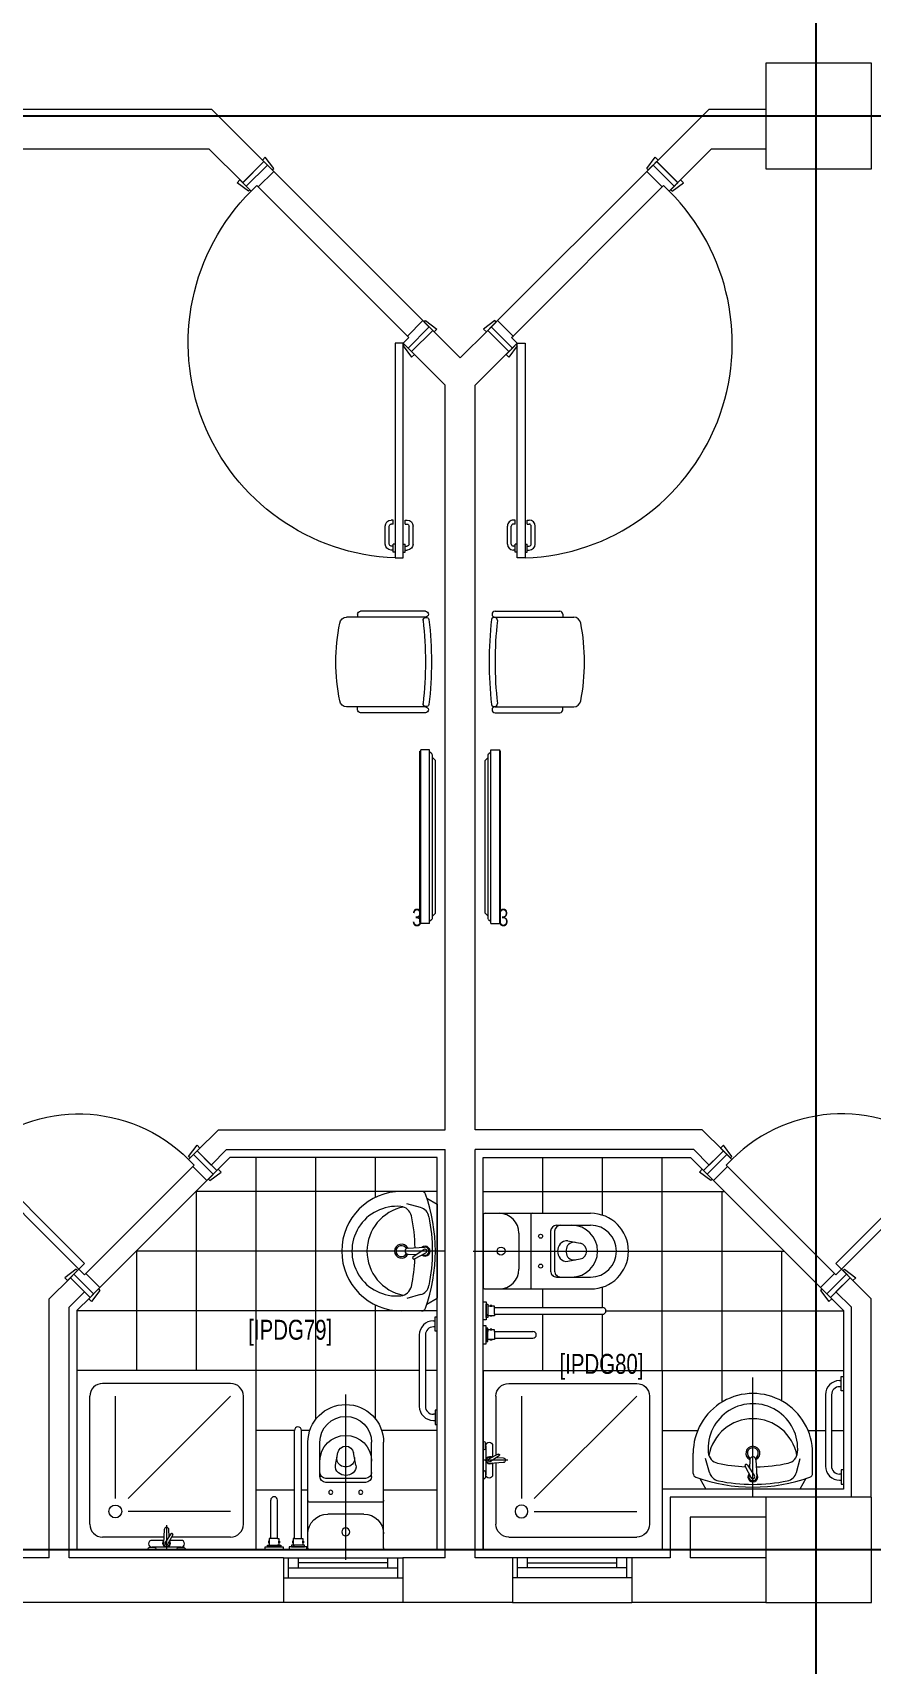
# Model space of a CAD drawing. Header units: metres. Extents: x -18745 to 220762, y -1579758 to -1356048.
# Drawn here: x 140428 to 144641, y -1441413 to -1433219 of the extents above; entities that cross this region are included whole.
import ezdxf

# ---------------------------------------------------------------- set-up
doc = ezdxf.new("R2010")
doc.units = ezdxf.units.M
doc.layers.get('0').update_dxf_attribs({"lineweight": 0})
for name, color, linetype, lineweight in [('A-100 - Copy$0$72_EGR_BASE_TEXT', 8, 'Continuous', 0), ('A-100 - Copy$0$Aluminum', 8, 'Continuous', 0), ('A-100 - Copy$0$car', 8, 'Continuous', 0), ('A-100 - Copy$0$Medical Equipment and Furniture', 8, 'Continuous', 0), ('A-100 - Copy$0$Proj', 8, 'Continuous', 0), ('A-100 - Copy$0$SANIT', 8, 'Continuous', 0), ('A-100 - Copy$0$Structure', 8, 'Continuous', 9), ('A-100 - Copy$0$Tiles', 8, 'Continuous', 0), ('A-100 - Copy$0$Walls', 8, 'Continuous', 0), ('A-100 - Copy$0$Wooden Joinery', 8, 'Continuous', 0)]:
    doc.layers.add(name, color=color, linetype=linetype, lineweight=lineweight)
doc.layers.add('A-100 - Copy$0$axes', color=8, linetype='Continuous')
doc.styles.add('A-100 - Copy$0$X3G_ENTITY_257CFD', font='swisscl.ttf', dxfattribs={"height": 200})
doc.styles.add('A-100 - Copy$0$X3G_ENTITY_2587EA', font='swisscl.ttf', dxfattribs={"height": 200})

# ---------------------------------------------------------------- blocks, each defined once
blk = doc.blocks.new('A-100 - Copy$0$DM15862C-P')
for p, q in [((-0.3835, 0), (-0.3983, -0.0149)), ((0.3835, 0), (-0.3835, 0)), ((0.3835, 0), (0.3983, -0.0149)), ((-0.4367, -0.0287), (-0.4367, -0.0734)), ((0.4365, -0.0287), (-0.4367, -0.0287)), ((0.4365, -0.0734), (-0.4367, -0.0734)), ((-0.4291, -0.078), (-0.4291, -0.0734)), ((0.429, -0.078), (-0.4291, -0.078)), ((-0.4157, -0.0175), (-0.4256, -0.0287)), ((0.41, -0.0149), (-0.4099, -0.0149)), ((0.4157, -0.0175), (0.4254, -0.0287)), ((0.429, -0.078), (0.429, -0.0734)), ((0.4365, -0.0287), (0.4365, -0.0734))]:
    blk.add_line(p, q)
for points in [[(-0.4099, -0.0149), (-0.4121, -0.0149), (-0.4141, -0.0158), (-0.4157, -0.0175)], [(0.4157, -0.0175), (0.4141, -0.0158), (0.4121, -0.0149), (0.41, -0.0149)]]:
    blk.add_open_spline(points, degree=3)
blk = doc.blocks.new('A-100 - Copy$0$GF21016-P')
at = {"extrusion": (-1.24384e-09, -1.20261e-09, -1)}
for p, q in [((0.0128, 0.0179), (0.0128, 0.4136)), ((0.4628, 0.0179), (0.4628, 0.4136)), ((-0.0172, 0.0179), (-0.0172, 0.3435)), ((-0.0022, 0.3585), (0.0128, 0.3585)), ((0.4778, 0.3585), (0.4628, 0.3585)), ((0.4928, 0.0179), (0.4928, 0.3435)), ((0.4778, 0.0029), (0.4778, 0.0029))]:
    blk.add_line(p, q, dxfattribs=at)
for centre, radius, start, end in [((-0.0478, 0.4136), 0.035, 0, 80.65572), ((-0.2378, -0.5362), 1.0036, 78.75684, 101.24316), ((-0.4278, 0.4136), 0.035, 99.34428, 180), ((0.0022, 0.3435), 0.015, 0, 90), ((-0.4778, 0.3435), 0.015, 90, 180), ((0.0022, 0.0179), 0.015, 270, 0), ((0.0022, 0.0179), 0.015, 180, 270), ((-0.0284, 0.0145), 0.015, 284.3864, 95.52091), ((-0.2378, 1.8734), 1.8855, 263.51186, 276.48814), ((-0.2378, 1.8928), 1.8749, 263.6341, 276.3659), ((-0.4471, 0.0145), 0.015, 84.47909, 255.6136), ((-0.4778, 0.0179), 0.015, 270, 0), ((-0.4778, 0.0179), 0.015, 180, 270)]:
    blk.add_arc(centre, radius, start, end, dxfattribs=at)
blk = doc.blocks.new('A-100 - Copy$0$A$C5B88081F')
at = {"layer": 'A-100 - Copy$0$car'}
for p, q in [((558.6, -615.2), (21.2, -77.8)), ((91.9, -7.1), (629.3, -544.5))]:
    blk.add_line(p, q, dxfattribs=at)
at = {"layer": 'A-100 - Copy$0$Wooden Joinery'}
for p, q in [((1102.4, 41.7), (1038.7, -21.9)), ((1116.5, 27.6), (1052.9, -36.1)), ((1158.9, 41.7), (1130.6, 13.4)), ((1137.7, 20.5), (1130.6, 27.6)), ((1137.7, 6.3), (1130.6, 13.4)), ((1151.9, 34.6), (1144.8, 41.7)), ((1166, 34.6), (1158.9, 41.7)), ((1194.3, 6.3), (1201.4, -0.7)), ((1045.8, -71.4), (1038.7, -64.4)), ((1059.9, -57.3), (1045.8, -71.4)), ((1059.9, -57.3), (1052.9, -50.2)), ((1187.2, -43.2), (1123.6, -106.8)), ((1201.4, -57.3), (1137.7, -120.9)), ((1166, -21.9), (1173.1, -29)), ((1201.4, -0.7), (1173.1, -29)), ((1180.1, -21.9), (1187.2, -29)), ((1194.3, -7.8), (1201.4, -14.9)), ((1102.4, -99.7), (1088.2, -113.9)), ((1088.2, -113.9), (1095.3, -120.9)), ((1102.4, -99.7), (1109.4, -106.8))]:
    blk.add_line(p, q, dxfattribs=at)
for points in [[(106.1, 35.4), (113.1, 42.4), (70.7, 99), (56.6, 84.9)], [(636.4, -495), (1187.2, 55.8), (1215.5, 27.6), (664.7, -523.3)], [(14.1, -70.7), (7.1, -77.8), (-49.5, -35.4), (-35.4, -21.2)], [(671.8, -530.3), (678.8, -523.3), (735.4, -565.7), (721.2, -579.8)], [(565.7, -622.3), (558.6, -629.3), (601, -685.9), (615.2, -671.8)]]:
    blk.add_lwpolyline(points, close=True, dxfattribs=at)
for points in [[(88.4, 53), (-10.6, -46), (-28.3, -28.3), (70.7, 70.7), (88.4, 53)], [(88.4, 53), (113.1, 28.3), (84.9, 0), (91.9, -7.1), (21.2, -77.8), (-10.6, -46), (88.4, 53)], [(689.4, -548), (664.7, -523.3), (636.4, -551.5), (629.3, -544.5), (558.6, -615.2), (590.4, -647), (689.4, -548)], [(689.4, -548), (590.4, -647), (608.1, -664.7), (707.1, -565.7), (689.4, -548)]]:
    blk.add_lwpolyline(points, dxfattribs=at)
for centre, radius, start, end in [((664.7, -523.3), 780, 47.93953, 135), ((1123.6, 20.5), 30, 45, 135), ((1123.6, 20.5), 10, 45, 135), ((1059.9, -43.2), 30, 135, 225), ((1059.9, -43.2), 10, 135, 225), ((1180.1, -36.1), 10, 315, 45), ((1180.1, -36.1), 30, 315, 45), ((1116.5, -99.7), 30, 225, 315), ((1116.5, -99.7), 10, 225, 315)]:
    blk.add_arc(centre, radius, start, end, dxfattribs=at)
blk = doc.blocks.new('A-100 - Copy$0$WC manta')
at = {"layer": 'A-100 - Copy$0$SANIT'}
for p, q in [((-0.13, 0.18), (-0.13, -0.18)), ((-0.12, 0.19), (0.41, 0.19)), ((0.109, 0.18), (0.109, -0.18)), ((0.05, 0.09), (0.05, -0.09)), ((0.209, 0.1), (0.209, -0.1)), ((0.229, 0.1), (0.229, -0.1)), ((0.239, 0.13), (0.41, 0.13)), ((-0.18, 0), (0.65, 0)), ((0.2955, 0.051), (0.3581, 0.0393)), ((0.2955, -0.051), (0.3581, -0.0393)), ((0.239, -0.13), (0.41, -0.13)), ((-0.12, -0.19), (0.41, -0.19))]:
    blk.add_line(p, q, dxfattribs=at)
for centre, radius in [((0.159, 0.0752), 0.01), ((-0.04, 0), 0.02), ((0.159, -0.0753), 0.01)]:
    blk.add_circle(centre, radius, dxfattribs=at)
for centre, radius, start, end in [((-0.12, 0.18), 0.01, 90, 180), ((-0.05, 0.09), 0.1, 0, 90), ((0.119, 0.18), 0.01, 90, 180), ((0.41, 0), 0.19, 270, 90), ((0.239, 0.1), 0.03, 90, 180), ((0.259, 0.1), 0.03, 90, 180), ((0.3147, 0), 0.13, 270, 90), ((0.41, 0), 0.13, 270, 90), ((0.3029, 0), 0.0588, 141.52497, 218.47503), ((0.2882, 0.0117), 0.04, 79.42885, 141.52497), ((0.3454, 0), 0.0588, 166.41759, 193.58241), ((0.3271, 0.0044), 0.04, 79.42885, 166.41759), ((0.3507, 0), 0.04, 280.57115, 79.42885), ((0.2882, -0.0117), 0.04, 218.47503, 280.57115), ((0.3271, -0.0044), 0.04, 193.58241, 280.57115), ((-0.05, -0.09), 0.1, 270, 0), ((0.239, -0.1), 0.03, 180, 270), ((0.259, -0.1), 0.03, 180, 270), ((-0.12, -0.18), 0.01, 180, 270), ((0.119, -0.18), 0.01, 180, 270)]:
    blk.add_arc(centre, radius, start, end, dxfattribs=at)
blk = doc.blocks.new('A-100 - Copy$0$lav-manta 60')
at = {"layer": 'A-100 - Copy$0$SANIT'}
for p, q in [((-0.2658, -0.0529), (-0.2358, 0)), ((-0.2358, 0), (0.2358, 0)), ((0, 0.04), (0, -0.56)), ((0.2658, -0.0529), (0.2358, 0)), ((-0.3, -0.0789), (-0.3, -0.18)), ((-0.015, -0.1473), (-0.0199, -0.064)), ((0.0274, -0.121), (-0.0078, -0.0673)), ((0.0389, -0.1142), (0.0087, -0.0575)), ((0.0191, -0.077), (0.0199, -0.064)), ((0.3, -0.0789), (0.3, -0.18)), ((-0.2185, -0.0841), (-0.2383, -0.1537)), ((0.015, -0.1473), (0.0174, -0.1057)), ((0.2185, -0.0841), (0.2383, -0.1537))]:
    blk.add_line(p, q, dxfattribs=at)
for centre, radius, start, end in [((-0.28, -0.0789), 0.02, 109.82288, 180), ((0, -0.8557), 0.8457, 70.17712, 109.82288), ((-0.1608, -0.1006), 0.06, 101.80862, 164.07939), ((0, -0.8696), 0.8457, 78.19138, 101.80862), ((0, -0.0617), 0.025, 320.74745, 220.36799), ((0, -0.0617), 0.02, 353.26708, 186.68201), ((0, -0.0617), 0.00966, 25.41267, 215.95772), ((0.1608, -0.1006), 0.06, 15.92061, 78.19138), ((0.28, -0.0789), 0.02, 0, 70.17712), ((-0.1645, -0.189), 0.06, 102.08826, 174.81422), ((0, -0.9572), 0.8457, 91.15716, 102.08826), ((0, -0.18), 0.035, 115.31059, 64.68941), ((0, -0.18), 0.0275, 117.14957, 62.85043), ((0, -0.1473), 0.015, 180, 0), ((0, -0.9572), 0.8457, 88.54856, 88.84398), ((0.0332, -0.1176), 0.00666, 210.68519, 30.68519), ((0, -0.9572), 0.8457, 77.91174, 87.42745), ((0.1645, -0.189), 0.06, 5.18578, 77.91174), ((0, -0.18), 0.3, 180, 0), ((0, -0.2039), 0.2252, 174.81422, 5.18578), ((0, -0.1282), 0.2252, 190.60973, 349.39027)]:
    blk.add_arc(centre, radius, start, end, dxfattribs=at)
blk = doc.blocks.new('A-100 - Copy$0$SHOWER TRAY 80x80')
at = {"layer": 'A-100 - Copy$0$SANIT'}
for p, q in [((0, 0), (0, 0.8)), ((0.8, 0.8), (0, 0.8)), ((0.1143, 0.7429), (0.6857, 0.7429)), ((0.8, 0), (0.8, 0.8)), ((0.0571, 0.4124), (0.0571, 0.6857)), ((0.7429, 0.1143), (0.7429, 0.6857)), ((0.2286, 0.6286), (0.6857, 0.6286)), ((0.1714, 0.1143), (0.1714, 0.5714)), ((0.2286, 0.5714), (0.6857, 0.1143)), ((0.01, 0.455), (0.01, 0.475)), ((0.0163, 0.475), (0.01, 0.475)), ((0.0125, 0.455), (0.01, 0.455)), ((0.0125, 0.335), (0.0125, 0.465)), ((0.0425, 0.4133), (0.0425, 0.465)), ((0.11, 0.4), (0, 0.4)), ((0.0667, 0.3728), (0.0271, 0.3939)), ((0.0895, 0.4105), (0.0316, 0.4139)), ((0.0407, 0.3866), (0.0316, 0.3861)), ((0.0715, 0.3808), (0.0334, 0.4058)), ((0.0425, 0.335), (0.0425, 0.3857)), ((0.0571, 0.1143), (0.0571, 0.3779)), ((0.0608, 0.3878), (0.0895, 0.3895)), ((0.01, 0.345), (0.01, 0.325)), ((0.0125, 0.345), (0.01, 0.345)), ((0.0163, 0.325), (0.01, 0.325)), ((0, 0), (0.8, 0)), ((0.1143, 0.0571), (0.6857, 0.0571))]:
    blk.add_line(p, q, dxfattribs=at)
blk.add_circle((0.1714, 0.6286), 0.0286, dxfattribs=at)
for centre, radius, start, end in [((0.1143, 0.6857), 0.0571, 90, 180), ((0.6857, 0.6857), 0.0571, 360, 90), ((0, 0.475), 0.01, 0, 90), ((0, 0.455), 0.01, 270, 0), ((0.0275, 0.465), 0.015, 0, 180), ((0.03, 0.4), 0.0175, 49.63201, 309.25255), ((0.03, 0.4), 0.014, 83.26708, 276.73292), ((0.03, 0.4), 0.00676, 54.04228, 244.58733), ((0.0691, 0.3768), 0.00467, 239.31481, 59.31481), ((0.0895, 0.4), 0.0105, 270, 90), ((0, 0.345), 0.01, 0, 90), ((0, 0.325), 0.01, 270, 0), ((0.0275, 0.335), 0.015, 180, 0), ((0.1143, 0.1143), 0.0571, 180, 270), ((0.6857, 0.1143), 0.0571, 270, 360)]:
    blk.add_arc(centre, radius, start, end, dxfattribs=at)
blk = doc.blocks.new('A-100 - Copy$0$A$C683B37BC')
at = {"layer": 'A-100 - Copy$0$car'}
for p, q in [((-770.4, -827), (-21.2, -77.8)), ((56.6, -155.6, -2.4), (-692.7, -904.8, -4.7))]:
    blk.add_line(p, q, dxfattribs=at)
at = {"layer": 'A-100 - Copy$0$Wooden Joinery'}
for p, q in [((-92.4, 996.4, -2.4), (-102.4, 996.4, -2.4)), ((-92.4, 1006.4, -2.4), (-92.4, 966.4, -2.4)), ((-82.4, 1006.4, -2.4), (-92.4, 1006.4, -2.4)), ((-42.4, 1006.4, -2.4), (-32.4, 1006.4, -2.4)), ((-32.4, 1006.4, -2.4), (-32.4, 966.4, -2.4)), ((-32.4, 996.4, -2.4), (-22.4, 996.4, -2.4)), ((-132.4, 966.4, -2.4), (-132.4, 876.4, -2.4)), ((-112.4, 966.4, -2.4), (-112.4, 876.4, -2.4)), ((-92.4, 976.4, -2.4), (-102.4, 976.4, -2.4)), ((-82.4, 966.4, -2.4), (-92.4, 966.4, -2.4)), ((-42.4, 966.4, -2.4), (-32.4, 966.4, -2.4)), ((-32.4, 976.4, -2.4), (-22.4, 976.4, -2.4)), ((-12.4, 966.4, -2.4), (-12.4, 876.4, -2.4)), ((7.6, 966.4, -2.4), (7.6, 876.4, -2.4)), ((-92.4, 866.4, -2.4), (-102.4, 866.4, -2.4)), ((-92.4, 846.4, -2.4), (-102.4, 846.4, -2.4)), ((-92.4, 866.4, -2.4), (-92.4, 846.4, -2.4)), ((-32.4, 866.4, -2.4), (-22.4, 866.4, -2.4)), ((-32.4, 866.4, -2.4), (-32.4, 846.4, -2.4)), ((-32.4, 846.4, -2.4), (-22.4, 846.4, -2.4))]:
    blk.add_line(p, q, dxfattribs=at)
for points in [[(-82.4, -42.4), (-82.4, 1036.4), (-42.4, 1036.4), (-42.4, -42.4)], [(-35.4, -35.4), (-42.4, -28.3), (0, 28.3), (14.1, 14.1)], [(63.6, -148.5), (70.7, -155.6), (127.3, -113.1), (113.1, -99)], [(-812.9, -812.9), (-819.9, -805.8), (-876.5, -848.2), (-862.4, -862.4)], [(-699.7, -911.9), (-692.7, -918.9), (-735.1, -975.5), (-749.2, -961.4)]]:
    blk.add_lwpolyline(points, close=True, dxfattribs=at)
for points in [[(-17.7, -17.7), (88.4, -123.7), (106.1, -106.1), (0, 0), (-17.7, -17.7)], [(-17.7, -17.7), (-42.4, -42.4), (-14.1, -70.7), (-21.2, -77.8), (56.6, -155.6), (88.4, -123.7), (-17.7, -17.7)], [(-830.6, -830.6), (-805.8, -805.8), (-777.5, -834.1), (-770.4, -827), (-692.7, -904.8), (-724.5, -936.6), (-830.6, -830.6)], [(-830.6, -830.6), (-724.5, -936.6), (-742.2, -954.3), (-848.2, -848.2), (-830.6, -830.6)]]:
    blk.add_lwpolyline(points, dxfattribs=at)
for centre, radius, start, end in [((-42.4, -42.4), 1079.6, 92.12338, 225.00001), ((-102.4, 966.4, -2.4), 30, 90, 180), ((-22.4, 966.4, -2.4), 30, 0, 90), ((-102.4, 966.4, -2.4), 10, 90, 180), ((-22.4, 966.4, -2.4), 10, 0, 90), ((-102.4, 876.4, -2.4), 30, 180, 270), ((-102.4, 876.4, -2.4), 10, 180, 270), ((-22.4, 876.4, -2.4), 10, 270, 0), ((-22.4, 876.4, -2.4), 30, 270, 0)]:
    blk.add_arc(centre, radius, start, end, dxfattribs=at)
blk = doc.blocks.new('A-100 - Copy')
at = {"layer": 'A-100 - Copy$0$Aluminum'}
for p, q in [((141688.3, -1440877.7, -2.4), (142288.3, -1440877.7, -2.4)), ((141713.3, -1440977.7, -2.4), (141713.3, -1440877.7, -2.4)), ((141763.3, -1440927.7, -2.4), (141763.3, -1440877.7, -2.4)), ((142213.3, -1440927.7, -2.4), (142213.3, -1440877.7, -2.4)), ((142263.3, -1440977.7, -2.4), (142263.3, -1440877.7, -2.4)), ((143438.3, -1440877.7, -2.4), (142838.3, -1440877.7, -2.4)), ((142863.3, -1440977.7, -2.4), (142863.3, -1440877.7, -2.4)), ((142913.3, -1440927.7, -2.4), (142913.3, -1440877.7, -2.4)), ((143363.3, -1440927.7, -2.4), (143363.3, -1440877.7, -2.4)), ((143413.3, -1440977.7, -2.4), (143413.3, -1440877.7, -2.4)), ((141713.3, -1440927.7, -2.4), (142263.3, -1440927.7, -2.4)), ((142213.3, -1440902.7, -2.4), (141763.3, -1440902.7, -2.4)), ((143413.3, -1440927.7, -2.4), (142863.3, -1440927.7, -2.4)), ((142913.3, -1440902.7, -2.4), (143363.3, -1440902.7, -2.4)), ((141688.3, -1440977.7, -2.4), (142288.3, -1440977.7, -2.4)), ((143438.3, -1440977.7, -2.4), (142838.3, -1440977.7, -2.4))]:
    blk.add_line(p, q, dxfattribs=at)
at = {"layer": 'A-100 - Copy$0$axes'}
for p, q in [((144363.7, -1477297.4, 0), (144363.7, -1387547.7, 0)), ((178940.3, -1433637.7, 2.4), (96147.6, -1433637.7, 2.4)), ((178675.3, -1440837.7, 2.4), (83612.8, -1440837.7, 2.4))]:
    blk.add_line(p, q, dxfattribs=at)
at = {"layer": 'A-100 - Copy$0$Proj'}
for p, q in [((142288.3, -1441102.7, 0), (141688.3, -1441102.7, 0)), ((142838.3, -1441102.7, 0), (143438.3, -1441102.7, 0))]:
    blk.add_line(p, q, dxfattribs=at)
at = {"layer": 'A-100 - Copy$0$SANIT'}
for p, q in [((142691.2, -1439592.7, -2.4), (142706.2, -1439592.7, -2.4)), ((142706.2, -1439592.7, -2.4), (142706.2, -1439682.7, -2.4)), ((142706.2, -1439604.3, -2.4), (142715.4, -1439604.3, -2.4)), ((142706.2, -1439671, -2.4), (142706.2, -1439604.3, -2.4)), ((142715.4, -1439604.3, -2.4), (142715.4, -1439671, -2.4)), ((142715.4, -1439613.3, -2.4), (142715.4, -1439620.7, -2.4)), ((142748.2, -1439613.3, -2.4), (142715.4, -1439613.3, -2.4)), ((142715.4, -1439662, -2.4), (142715.4, -1439654.7, -2.4)), ((142726.4, -1439610.3, -2.4), (142726.4, -1439613.3, -2.4)), ((142735.2, -1439610.3, -2.4), (142726.4, -1439610.3, -2.4)), ((142726.4, -1439613.3, -2.4), (142735.2, -1439613.3, -2.4)), ((142735.2, -1439613.3, -2.4), (142735.2, -1439610.3, -2.4)), ((142748.2, -1439620.7, -2.4), (142748.2, -1439613.3, -2.4)), ((142748.2, -1439654.7, -2.4), (142748.2, -1439620.7, -2.4)), ((142748.2, -1439620.7, -2.4), (143291.2, -1439620.7, -2.4)), ((142748.2, -1439654.7, -2.4), (142748.2, -1439662, -2.4)), ((142748.2, -1439654.7, -2.4), (143291.2, -1439654.7, -2.4)), ((142441.2, -1439687.8, 0), (142449.5, -1439687.8, 0)), ((142449.5, -1439718.4, 0), (142441.2, -1439718.4, 0)), ((142449.5, -1439667.1, 0), (142461.2, -1439667.1, 0)), ((142449.5, -1439739.1, 0), (142449.5, -1439667.1, 0)), ((142706.2, -1439682.7, -2.4), (142691.2, -1439682.7, -2.4)), ((142706.2, -1439712.7, -2.4), (142691.2, -1439712.7, -2.4)), ((142715.4, -1439671, -2.4), (142706.2, -1439671, -2.4)), ((142706.2, -1439802.7, -2.4), (142706.2, -1439712.7, -2.4)), ((142706.2, -1439724.3, -2.4), (142706.2, -1439791, -2.4)), ((142715.4, -1439724.3, -2.4), (142706.2, -1439724.3, -2.4)), ((142748.2, -1439662, -2.4), (142715.4, -1439662, -2.4)), ((142715.4, -1439791, -2.4), (142715.4, -1439724.3, -2.4)), ((142715.4, -1439733.3, -2.4), (142715.4, -1439740.7, -2.4)), ((142748.2, -1439733.3, -2.4), (142715.4, -1439733.3, -2.4)), ((142726.4, -1439662, -2.4), (142735.2, -1439662, -2.4)), ((142726.4, -1439665, -2.4), (142726.4, -1439662, -2.4)), ((142735.2, -1439665, -2.4), (142726.4, -1439665, -2.4)), ((142726.4, -1439730.3, -2.4), (142726.4, -1439733.3, -2.4)), ((142735.2, -1439730.3, -2.4), (142726.4, -1439730.3, -2.4)), ((142726.4, -1439733.3, -2.4), (142735.2, -1439733.3, -2.4)), ((142735.2, -1439662, -2.4), (142735.2, -1439665, -2.4)), ((142735.2, -1439733.3, -2.4), (142735.2, -1439730.3, -2.4)), ((142748.2, -1439740.7, -2.4), (142748.2, -1439733.3, -2.4)), ((142370.6, -1439757.6, 0), (142370.6, -1440117.4, 0)), ((142401.2, -1439757.8, 0), (142401.2, -1440117.3, 0)), ((142461.2, -1439739.1, 0), (142449.5, -1439739.1, 0)), ((142691.2, -1439802.7, -2.4), (142706.2, -1439802.7, -2.4)), ((142706.2, -1439791, -2.4), (142715.4, -1439791, -2.4)), ((142748.2, -1439782, -2.4), (142715.4, -1439782, -2.4)), ((142726.4, -1439782, -2.4), (142735.2, -1439782, -2.4)), ((142726.4, -1439785, -2.4), (142726.4, -1439782, -2.4)), ((142735.2, -1439785, -2.4), (142726.4, -1439785, -2.4)), ((142735.2, -1439782, -2.4), (142735.2, -1439785, -2.4)), ((142748.2, -1439740.7, -2.4), (142748.2, -1439774.7, -2.4)), ((142748.2, -1439740.7, -2.4), (142941.2, -1439740.7, -2.4)), ((142748.2, -1439774.7, -2.4), (142748.2, -1439782, -2.4)), ((142748.2, -1439774.7, -2.4), (142941.2, -1439774.7, -2.4)), ((144489.5, -1439967.1, -2.4), (144501.2, -1439967.1, -2.4)), ((144489.5, -1440039.1, -2.4), (144489.5, -1439967.1, -2.4)), ((144410.6, -1440057.6, -2.4), (144410.6, -1440417.4, -2.4)), ((144441.2, -1440057.8, -2.4), (144441.2, -1440417.3, -2.4)), ((144481.2, -1439987.8, -2.4), (144489.5, -1439987.8, -2.4)), ((144489.5, -1440018.4, -2.4), (144481.2, -1440018.4, -2.4)), ((144501.2, -1440039.1, -2.4), (144489.5, -1440039.1, -2.4)), ((142461.2, -1440136.3, 0), (142449.5, -1440136.3, 0)), ((142449.5, -1440136.3, 0), (142449.5, -1440208.3, 0)), ((142449.5, -1440157, 0), (142441.2, -1440157, 0)), ((142441.2, -1440187.6, 0), (142449.5, -1440187.6, 0)), ((142449.5, -1440208.3, 0), (142461.2, -1440208.3, 0)), ((141744.2, -1440780.7, 0), (141744.2, -1440237.7, 0)), ((141778.2, -1440780.7, 0), (141778.2, -1440237.7, 0)), ((144489.5, -1440457, -2.4), (144481.2, -1440457, -2.4)), ((144489.5, -1440436.3, -2.4), (144489.5, -1440508.3, -2.4)), ((144501.2, -1440436.3, -2.4), (144489.5, -1440436.3, -2.4)), ((144481.2, -1440487.6, -2.4), (144489.5, -1440487.6, -2.4)), ((144489.5, -1440508.3, -2.4), (144501.2, -1440508.3, -2.4)), ((141624.2, -1440780.7, 0), (141624.2, -1440587.7, 0)), ((141658.2, -1440780.7, 0), (141658.2, -1440587.7, 0)), ((141613.9, -1440793.7, 0), (141613.9, -1440802.5, 0)), ((141616.9, -1440793.7, 0), (141613.9, -1440793.7, 0)), ((141613.9, -1440802.5, 0), (141616.9, -1440802.5, 0)), ((141624.2, -1440780.7, 0), (141616.9, -1440780.7, 0)), ((141616.9, -1440780.7, 0), (141616.9, -1440813.5, 0)), ((141616.9, -1440802.5, 0), (141616.9, -1440793.7, 0)), ((141658.2, -1440780.7, 0), (141624.2, -1440780.7, 0)), ((141658.2, -1440780.7, 0), (141665.6, -1440780.7, 0)), ((141665.6, -1440780.7, 0), (141665.6, -1440813.5, 0)), ((141665.6, -1440802.5, 0), (141665.6, -1440793.7, 0)), ((141665.6, -1440793.7, 0), (141668.6, -1440793.7, 0)), ((141668.6, -1440802.5, 0), (141665.6, -1440802.5, 0)), ((141668.6, -1440793.7, 0), (141668.6, -1440802.5, 0)), ((141736.9, -1440793.7, 0), (141733.9, -1440793.7, 0)), ((141733.9, -1440793.7, 0), (141733.9, -1440802.5, 0)), ((141733.9, -1440802.5, 0), (141736.9, -1440802.5, 0)), ((141744.2, -1440780.7, 0), (141736.9, -1440780.7, 0)), ((141736.9, -1440780.7, 0), (141736.9, -1440813.5, 0)), ((141736.9, -1440802.5, 0), (141736.9, -1440793.7, 0)), ((141744.2, -1440780.7, 0), (141778.2, -1440780.7, 0)), ((141778.2, -1440780.7, 0), (141785.6, -1440780.7, 0)), ((141785.6, -1440780.7, 0), (141785.6, -1440813.5, 0)), ((141785.6, -1440793.7, 0), (141788.6, -1440793.7, 0)), ((141785.6, -1440802.5, 0), (141785.6, -1440793.7, 0)), ((141788.6, -1440802.5, 0), (141785.6, -1440802.5, 0)), ((141788.6, -1440793.7, 0), (141788.6, -1440802.5, 0)), ((141596.2, -1440837.7, 0), (141596.2, -1440822.7, 0)), ((141596.2, -1440822.7, 0), (141686.2, -1440822.7, 0)), ((141607.9, -1440813.5, 0), (141674.6, -1440813.5, 0)), ((141607.9, -1440822.7, 0), (141607.9, -1440813.5, 0)), ((141674.6, -1440822.7, 0), (141607.9, -1440822.7, 0)), ((141616.9, -1440813.5, 0), (141624.2, -1440813.5, 0)), ((141665.6, -1440813.5, 0), (141658.2, -1440813.5, 0)), ((141674.6, -1440813.5, 0), (141674.6, -1440822.7, 0)), ((141686.2, -1440822.7, 0), (141686.2, -1440837.7, 0)), ((141716.2, -1440822.7, 0), (141716.2, -1440837.7, 0)), ((141806.2, -1440822.7, 0), (141716.2, -1440822.7, 0)), ((141794.6, -1440813.5, 0), (141727.9, -1440813.5, 0)), ((141727.9, -1440813.5, 0), (141727.9, -1440822.7, 0)), ((141727.9, -1440822.7, 0), (141794.6, -1440822.7, 0)), ((141736.9, -1440813.5, 0), (141744.2, -1440813.5, 0)), ((141785.6, -1440813.5, 0), (141778.2, -1440813.5, 0)), ((141794.6, -1440822.7, 0), (141794.6, -1440813.5, 0)), ((141806.2, -1440837.7, 0), (141806.2, -1440822.7, 0))]:
    blk.add_line(p, q, dxfattribs=at)
for centre, radius, start, end in [((143291.2, -1439637.7, -2.4), 17, 269.99643, 89.99643), ((142441.2, -1439758.4, 0), 70.6, 90.00046, 180.00046), ((142441.2, -1439758.4, 0), 40, 90.00046, 180.00046), ((142941.2, -1439757.7, -2.4), 17, 269.9962, 89.9962), ((144481.2, -1440058.4, -2.4), 70.6, 90.00046, 180.00046), ((144481.2, -1440058.4, -2.4), 40, 90.00046, 180.00046), ((142441.2, -1440117, 0), 70.6, 179.99954, 269.99954), ((142441.2, -1440117, 0), 40, 179.99954, 269.99954), ((141761.2, -1440237.7, 0), 17, 359.9999, 179.9999), ((144481.2, -1440417, -2.4), 70.6, 179.99954, 269.99954), ((144481.2, -1440417, -2.4), 40, 179.99954, 269.99954), ((141641.2, -1440587.7, 0), 17, 0.00013, 180.00013)]:
    blk.add_arc(centre, radius, start, end, dxfattribs=at)
at = {"layer": 'A-100 - Copy$0$Structure', "elevation": 0}
for points in [[(144111.7, -1433902.7), (144641.7, -1433902.7), (144641.7, -1433372.7), (144111.7, -1433372.7)], [(144111.7, -1441102.7), (144641.7, -1441102.7), (144641.7, -1440572.7), (144111.7, -1440572.7)]]:
    blk.add_lwpolyline(points, close=True, dxfattribs=at)
at = {"layer": 'A-100 - Copy$0$Tiles'}
for p, q in [((141551.2, -1439937.7, 0), (141551.2, -1438867.7, 0)), ((141851.2, -1440181.1, 0), (141851.2, -1438867.7, 0)), ((142151.2, -1439067.3, 0), (142151.2, -1438867.7, 0)), ((142991.2, -1439147.7, -2.4), (142991.2, -1438867.7, -2.4)), ((143291.2, -1439157.4, -2.4), (143291.2, -1438867.7, -2.4)), ((143591.2, -1439937.7, -2.4), (143591.2, -1438867.7, -2.4)), ((142281.2, -1439037.7, 0), (141249.2, -1439037.7, 0)), ((141251.2, -1439937.7, 0), (141251.2, -1439035.7, 0)), ((142461.2, -1439037.7, 0), (142382.3, -1439037.7, 0)), ((142691.2, -1439037.7, -2.4), (143903.2, -1439037.7, -2.4)), ((143891.2, -1440095.8, -2.4), (143891.2, -1439035.7, -2.4)), ((141981.2, -1439337.7, 0), (140949.2, -1439337.7, 0)), ((140951.2, -1439937.7, 0), (140951.2, -1439335.7, 0)), ((143421.2, -1439337.7, -2.4), (144203.2, -1439337.7, -2.4)), ((144191.2, -1440090.1, -2.4), (144191.2, -1439335.7, -2.4)), ((142991.2, -1439620.7, -2.4), (142991.2, -1439527.7, -2.4)), ((143291.2, -1439620.7, -2.4), (143291.2, -1439518, -2.4)), ((142281.2, -1439637.7, 0), (140651.2, -1439637.7, 0)), ((142151.2, -1440181.1, 0), (142151.2, -1439608.1, 0)), ((142461.2, -1439637.7, 0), (142382.3, -1439637.7, 0)), ((142991.2, -1439937.7, -2.4), (142991.2, -1439654.7, -2.4)), ((143291.2, -1439937.7, -2.4), (143291.2, -1439654.7, -2.4)), ((143308.2, -1439637.7, -2.4), (144501.2, -1439637.7, -2.4)), ((142370.6, -1439937.7, 0), (141551.2, -1439937.7, 0)), ((142461.2, -1439937.7, 0), (142401.2, -1439937.7, 0)), ((143591.2, -1439937.7, -2.4), (144501.2, -1439937.7, -2.4)), ((141744.2, -1440237.7, 0), (141551.2, -1440237.7, 0)), ((141821, -1440237.7, 0), (141778.2, -1440237.7, 0)), ((142461.2, -1440237.7, 0), (142181.5, -1440237.7, 0)), ((143591.2, -1440237.7, -2.4), (143769.2, -1440237.7, -2.4)), ((144323.3, -1440237.7, -2.4), (144410.6, -1440237.7, -2.4)), ((144441.2, -1440237.7, -2.4), (144501.2, -1440237.7, -2.4)), ((141744.2, -1440537.7, 0), (141551.2, -1440537.7, 0)), ((141811.2, -1440537.7, 0), (141778.2, -1440537.7, 0)), ((142461.2, -1440537.7, 0), (142191.2, -1440537.7, 0)), ((143591.2, -1440537.7, -2.4), (143591.2, -1440537.7, 0))]:
    blk.add_line(p, q, dxfattribs=at)
for points, elevation in [([(140717, -1439569.9), (140651.2, -1439635.7), (140651.2, -1440837.7), (142461.2, -1440837.7), (142461.2, -1438867.7), (141419.2, -1438867.7), (141353.4, -1438933.5)], 0), ([(144435.4, -1439569.9), (144501.2, -1439635.7), (144501.2, -1440532.7), (143591.2, -1440532.7), (143591.2, -1440837.7), (142691.2, -1440837.7), (142691.2, -1438867.7), (143733.2, -1438867.7), (143799, -1438933.5)], -4.7)]:
    blk.add_lwpolyline(points, dxfattribs=dict(at, elevation=elevation))
at = {"layer": 'A-100 - Copy$0$Walls'}
for p, q in [((137441.2, -1433602.7, 0), (141326.2, -1433602.7, 0)), ((141589.5, -1433865.9, 0), (141326.2, -1433602.7, 0)), ((143563, -1433865.9, 0), (143826.2, -1433602.7, 0)), ((143826.2, -1433602.7, 0), (144111.7, -1433602.7, 0)), ((137441.2, -1433802.7, 0), (141314.1, -1433802.7, 0)), ((141483.4, -1433972, 0), (141314.1, -1433802.7, 0)), ((143669.1, -1433972, 0), (143838.4, -1433802.7, 0)), ((143838.4, -1433802.7, 0), (144111.7, -1433802.7, 0)), ((141483.4, -1433972, 0), (141589.5, -1433865.9, 0)), ((143669.1, -1433972, 0), (143563, -1433865.9, 0)), ((142331.9, -1434820.5, 0), (142438, -1434714.5, 0)), ((142576.2, -1434852.7, 0), (142438, -1434714.5, 0)), ((142576.2, -1434852.7, 0), (142714.5, -1434714.5, 0)), ((142820.5, -1434820.5, 0), (142714.5, -1434714.5, 0)), ((142501.2, -1434989.8, 0), (142331.9, -1434820.5, 0)), ((142651.2, -1434989.8, 0), (142820.5, -1434820.5, 0)), ((142501.2, -1438727.7, 0), (142501.2, -1434989.8, 0)), ((142651.2, -1438727.7, 0), (142651.2, -1434989.8, 0)), ((141361.2, -1438727.7, 0), (141254.4, -1438834.5, 0)), ((141361.2, -1438727.7, 0), (142501.2, -1438727.7, 0)), ((143791.2, -1438727.7, 0), (142651.2, -1438727.7, 0)), ((143791.2, -1438727.7, 0), (143898, -1438834.5, 0)), ((141254.4, -1438834.5, 0), (141325.1, -1438905.2, 0)), ((141402.7, -1438827.7, 0), (141325.1, -1438905.2, 0)), ((141402.7, -1438827.7, 0), (142501.2, -1438827.7, 0)), ((142501.2, -1440877.7, 0), (142501.2, -1438827.7, 0)), ((142651.2, -1440877.7, 0), (142651.2, -1438827.7, 0)), ((143749.8, -1438827.7, 0), (142651.2, -1438827.7, 0)), ((143749.8, -1438827.7, 0), (143827.3, -1438905.2, 0)), ((143898, -1438834.5, 0), (143827.3, -1438905.2, 0)), ((140618, -1439470.9, 0), (140511.2, -1439577.7, 0)), ((140618, -1439470.9, 0), (140688.7, -1439541.6, 0)), ((144534.4, -1439470.9, 0), (144463.7, -1439541.6, 0)), ((144534.4, -1439470.9, 0), (144641.2, -1439577.7, 0)), ((140688.7, -1439541.6, 0), (140611.2, -1439619.1, 0)), ((144463.7, -1439541.6, 0), (144541.2, -1439619.1, 0)), ((140511.2, -1440877.7, 0), (140511.2, -1439577.7, 0)), ((140611.2, -1440877.7, 0), (140611.2, -1439619.1, 0)), ((144541.2, -1440572.7, 0), (144541.2, -1439619.1, 0)), ((144641.2, -1440572.7, 0), (144641.2, -1439577.7, 0)), ((140511.2, -1440877.7, 0), (140098.3, -1440877.7, 0)), ((141688.3, -1440877.7, 0), (140611.2, -1440877.7, 0)), ((141688.3, -1440877.7, 0), (141688.3, -1441102.7, 0)), ((142501.2, -1440877.7, 0), (142288.3, -1440877.7, 0)), ((142288.3, -1440877.7, 0), (142288.3, -1441102.7, 0)), ((142838.3, -1440877.7, 0), (142651.2, -1440877.7, 0)), ((142838.3, -1440877.7, 0), (142838.3, -1441102.7, 0)), ((143631.2, -1440877.7, 0), (143438.3, -1440877.7, 0)), ((143438.3, -1440877.7, 0), (143438.3, -1441102.7, 0)), ((144111.7, -1440877.7, 0), (143731.2, -1440877.7, 0)), ((141688.3, -1441102.7, 0), (140098.3, -1441102.7, 0)), ((142838.3, -1441102.7, 0), (142288.3, -1441102.7, 0)), ((144111.7, -1441102.7, 0), (143438.3, -1441102.7, 0))]:
    blk.add_line(p, q, dxfattribs=at)
at = {"layer": 'A-100 - Copy$0$Walls', "elevation": 0}
for points in [[(144111.2, -1440572.7), (143631.2, -1440572.7), (143631.2, -1440877.7)], [(144111.2, -1440672.7), (143731.2, -1440672.7), (143731.2, -1440877.7)]]:
    blk.add_lwpolyline(points, dxfattribs=at)
at = {"layer": 'A-100 - Copy$0$Medical Equipment and Furniture', "extrusion": (-8.17196e-07, -2.67577e-11, -1), "xscale": -999.999999999999, "yscale": 999.999999999999, "zscale": 1000, "rotation": 270.0000251128832}
blk.add_blockref('A-100 - Copy$0$GF21016-P', (-142419.3, -1436617.1, 2.2), dxfattribs=at)
at = {"layer": 'A-100 - Copy$0$Medical Equipment and Furniture', "extrusion": (8.17196e-07, -2.67577e-11, -1), "xscale": 999.9999999999986, "yscale": 999.9999999999986, "zscale": 999.9999999999986, "rotation": 89.99997488711675}
blk.add_blockref('A-100 - Copy$0$GF21016-P', (-142733.2, -1436617.1, 2.5), dxfattribs=at)
at = {"layer": 'A-100 - Copy$0$Medical Equipment and Furniture', "zscale": 1000}
for p, xscale, yscale, rotation in [((142451.2, -1437256.6, 0), 1000, 1000, 270), ((142701.2, -1437256.6, 0), -1000.000000000003, 1000.000000000003, 90)]:
    blk.add_blockref('A-100 - Copy$0$DM15862C-P', p, dxfattribs=dict(at, xscale=xscale, yscale=yscale, rotation=rotation))
at = {"layer": 'A-100 - Copy$0$SANIT'}
for name, p, xscale, yscale, zscale, rotation in [('A-100 - Copy$0$lav-manta 60', (142461.2, -1439337.7, 0), 1000.000000000223, 1000.000000000223, 1000.000000000223, 270), ('A-100 - Copy$0$WC manta', (142821.2, -1439337.7, -2.4), 999.9999999999995, 999.9999999999995, 999.9999999999995, 359.998164510126), ('A-100 - Copy$0$SHOWER TRAY 80x80', (141551.2, -1440837.7, 0), 1125.000038938183, 1125.000038938183, 1125.000038938183, 90), ('A-100 - Copy$0$SHOWER TRAY 80x80', (142691.2, -1439937.7, -2.4), -1125.00003893818, 1125.00003893818, 1125.00003893818, 179.9999999234013), ('A-100 - Copy$0$lav-manta 60', (144046.2, -1440532.7, -4.7), 1000.000000000221, 1000.000000000221, 1000.000000000221, 179.998164510126), ('A-100 - Copy$0$WC manta', (142001.2, -1440707.7, 0), -999.9999999999995, 999.9999999999995, 999.9999999999995, 270)]:
    blk.add_blockref(name, p, dxfattribs=dict(at, xscale=xscale, yscale=yscale, zscale=zscale, rotation=rotation))
at = {"layer": 'A-100 - Copy$0$Wooden Joinery', "xscale": -1, "rotation": 180}
blk.add_blockref('A-100 - Copy$0$A$C683B37BC', (142331.9, -1434820.5, 0), dxfattribs=at)
at = {"layer": 'A-100 - Copy$0$Wooden Joinery', "rotation": 180}
blk.add_blockref('A-100 - Copy$0$A$C683B37BC', (142820.5, -1434820.5, 0), dxfattribs=at)
at = {"layer": 'A-100 - Copy$0$Wooden Joinery', "xscale": -1}
blk.add_blockref('A-100 - Copy$0$A$C5B88081F', (141325.1, -1438905.2, 0), dxfattribs=at)
at = {"layer": 'A-100 - Copy$0$Wooden Joinery'}
blk.add_blockref('A-100 - Copy$0$A$C5B88081F', (143827.3, -1438905.2, -2.4), dxfattribs=at)
at = {"layer": 'A-100 - Copy$0$72_EGR_BASE_TEXT', "char_height": 100, "attachment_point": 2, "style": 'A-100 - Copy$0$X3G_ENTITY_2587EA'}
for s, insert in [('[IPDG79]', (141722.3, -1439682.4, 0)), ('[IPDG80]', (143285.8, -1439853.7, -2.4))]:
    blk.add_mtext(s, dxfattribs=dict(at, insert=insert))
at = {"layer": 'A-100 - Copy$0$Medical Equipment and Furniture', "char_height": 87.5, "attachment_point": 8, "style": 'A-100 - Copy$0$X3G_ENTITY_257CFD'}
for insert in [(142359.2, -1437707.2, -2.4), (142793.2, -1437707.2, -2.4)]:
    blk.add_mtext('3', dxfattribs=dict(at, insert=insert))

msp = doc.modelspace()

# ---------------------------------------------------------------- block references
msp.add_blockref('A-100 - Copy', (0, 0))

doc.saveas('drawing.dxf')
